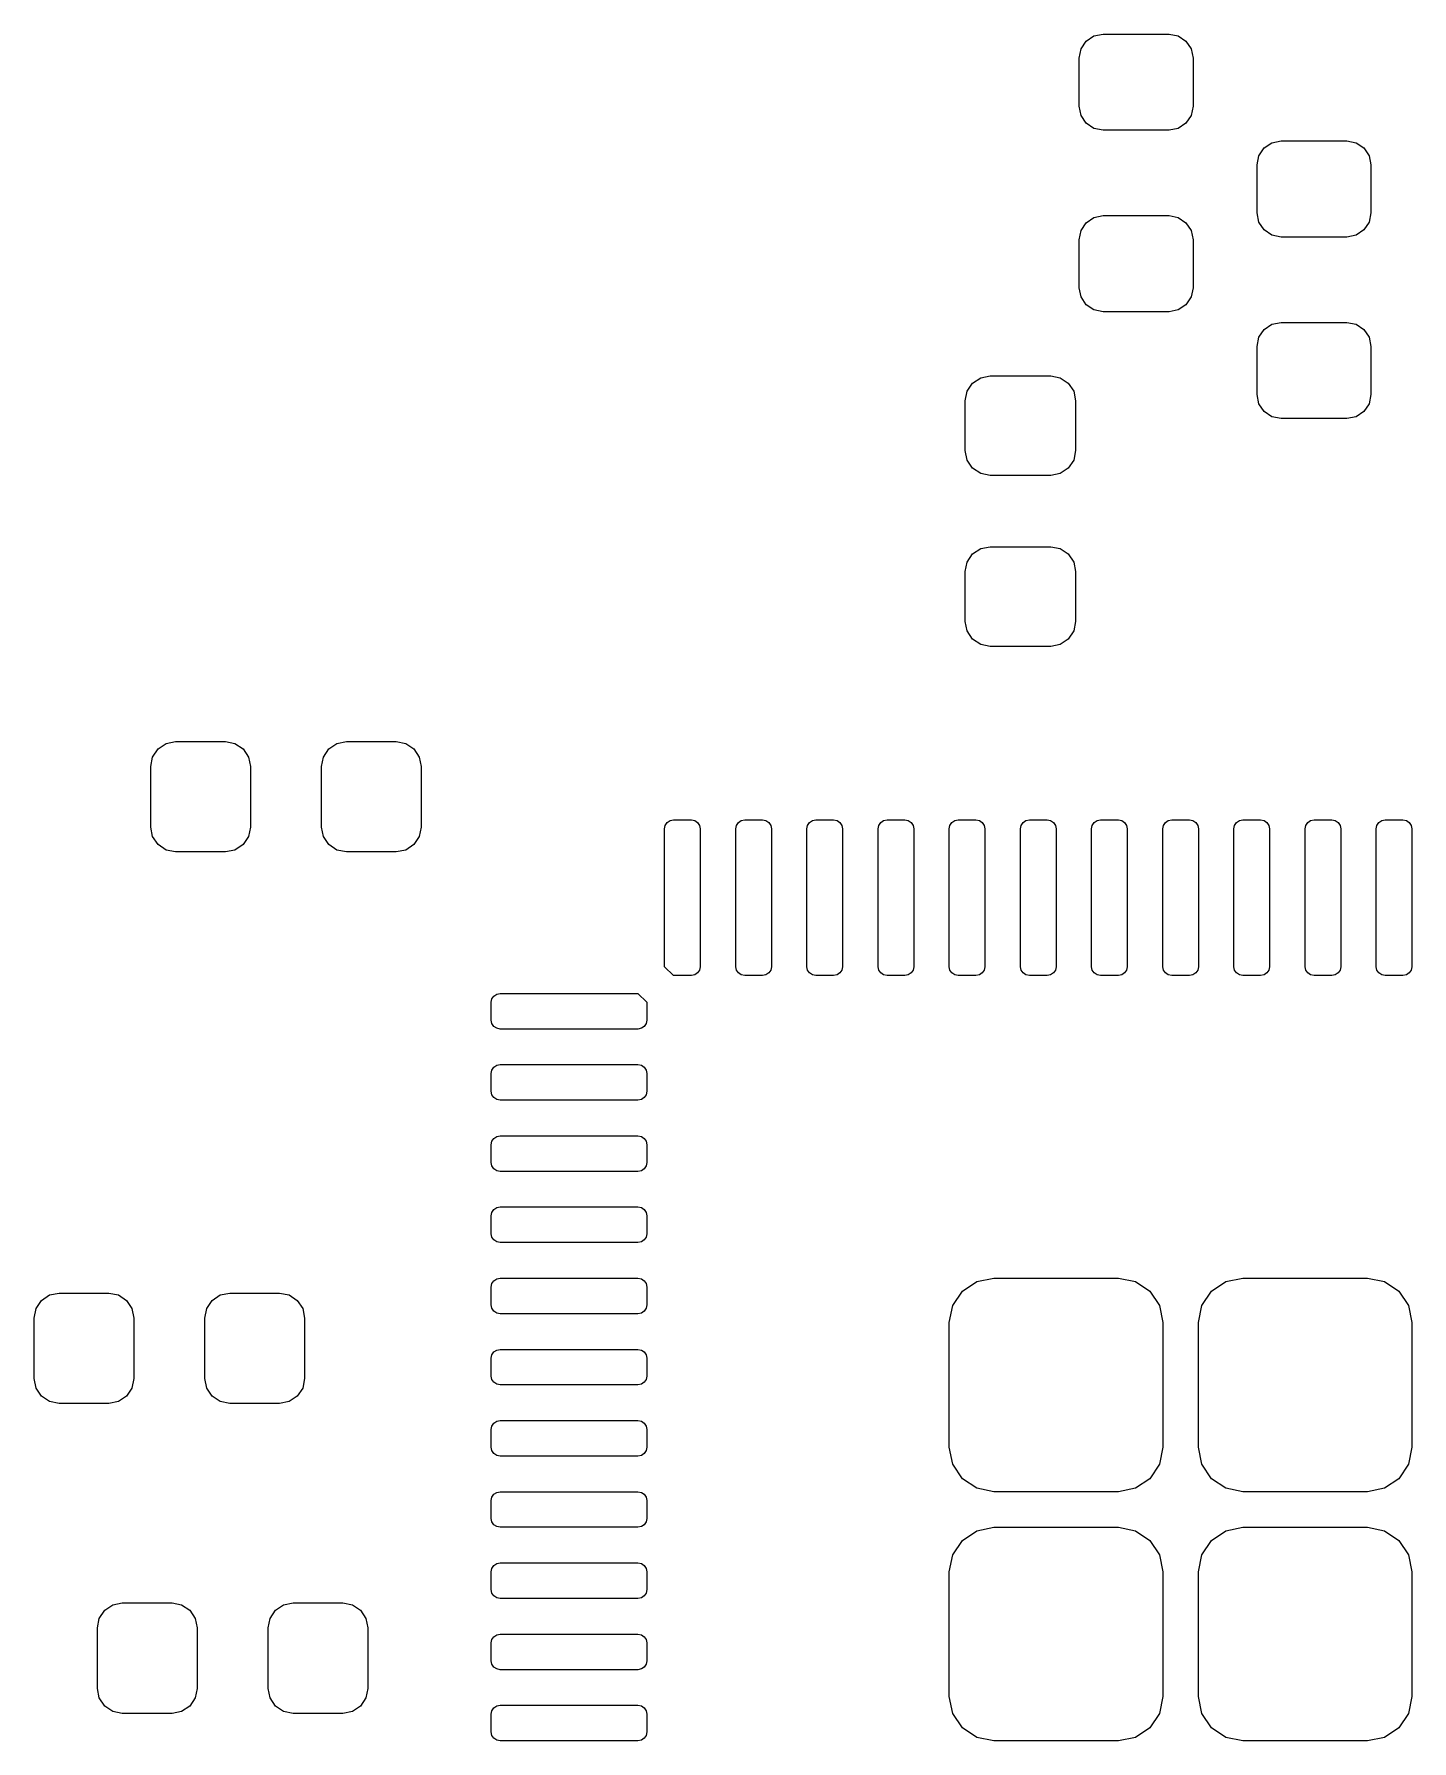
# Model space of a CAD drawing. Header units: inches. Extents: x 5.12 to 5.94, y -4.12 to -1.81.
# Drawn here: x 5.3814 to 5.6863, y -2.9949 to -2.6173 of the extents above; entities that cross this region are included whole.
import ezdxf

# ---------------------------------------------------------------- set-up
doc = ezdxf.new("R2010")
doc.units = ezdxf.units.IN
doc.header["$MEASUREMENT"] = 0
doc.layers.add('F.Paste', color=253, linetype='CONTINUOUS', true_color=0xb4a09a)

msp = doc.modelspace()

# ---------------------------------------------------------------- linework, layer by layer
at = {"layer": 'F.Paste', "linetype": 'CONTINUOUS'}
for p, q in [((5.61305, -2.62056), (5.6142, -2.61884)), ((5.6142, -2.61884), (5.61592, -2.61769)), ((5.61592, -2.61769), (5.61796, -2.61728)), ((5.61796, -2.61728), (5.63253, -2.61728)), ((5.63253, -2.61728), (5.63456, -2.61769)), ((5.63456, -2.61769), (5.63628, -2.61884)), ((5.63628, -2.61884), (5.63744, -2.62056)), ((5.61264, -2.6226), (5.61305, -2.62056)), ((5.61264, -2.63323), (5.61264, -2.6226)), ((5.63744, -2.62056), (5.63784, -2.6226)), ((5.63784, -2.6226), (5.63784, -2.63323)), ((5.61305, -2.63526), (5.61264, -2.63323)), ((5.6142, -2.63699), (5.61305, -2.63526)), ((5.63744, -2.63526), (5.63628, -2.63699)), ((5.63784, -2.63323), (5.63744, -2.63526)), ((5.61592, -2.63814), (5.6142, -2.63699)), ((5.61796, -2.63854), (5.61592, -2.63814)), ((5.63253, -2.63854), (5.61796, -2.63854)), ((5.63456, -2.63814), (5.63253, -2.63854)), ((5.63628, -2.63699), (5.63456, -2.63814)), ((5.65242, -2.64419), (5.65357, -2.64246)), ((5.65357, -2.64246), (5.65529, -2.64131)), ((5.65529, -2.64131), (5.65733, -2.64091)), ((5.65733, -2.64091), (5.6719, -2.64091)), ((5.6719, -2.64091), (5.67393, -2.64131)), ((5.67393, -2.64131), (5.67565, -2.64246)), ((5.67565, -2.64246), (5.67681, -2.64419)), ((5.65201, -2.64622), (5.65242, -2.64419)), ((5.65201, -2.65685), (5.65201, -2.64622)), ((5.67681, -2.64419), (5.67721, -2.64622)), ((5.67721, -2.64622), (5.67721, -2.65685)), ((5.6142, -2.659), (5.61592, -2.65785)), ((5.61592, -2.65785), (5.61796, -2.65744)), ((5.61796, -2.65744), (5.63253, -2.65744)), ((5.63253, -2.65744), (5.63456, -2.65785)), ((5.63456, -2.65785), (5.63628, -2.659)), ((5.65242, -2.65888), (5.65201, -2.65685)), ((5.67721, -2.65685), (5.67681, -2.65888)), ((5.61264, -2.66276), (5.61305, -2.66072)), ((5.61305, -2.66072), (5.6142, -2.659)), ((5.63628, -2.659), (5.63744, -2.66072)), ((5.63744, -2.66072), (5.63784, -2.66276)), ((5.65357, -2.66061), (5.65242, -2.65888)), ((5.65529, -2.66176), (5.65357, -2.66061)), ((5.65733, -2.66217), (5.65529, -2.66176)), ((5.67393, -2.66176), (5.6719, -2.66217)), ((5.67565, -2.66061), (5.67393, -2.66176)), ((5.67681, -2.65888), (5.67565, -2.66061)), ((5.61264, -2.67339), (5.61264, -2.66276)), ((5.63784, -2.66276), (5.63784, -2.67339)), ((5.6719, -2.66217), (5.65733, -2.66217)), ((5.61305, -2.67542), (5.61264, -2.67339)), ((5.6142, -2.67714), (5.61305, -2.67542)), ((5.63744, -2.67542), (5.63628, -2.67714)), ((5.63784, -2.67339), (5.63744, -2.67542)), ((5.61592, -2.6783), (5.6142, -2.67714)), ((5.61796, -2.6787), (5.61592, -2.6783)), ((5.63253, -2.6787), (5.61796, -2.6787)), ((5.63456, -2.6783), (5.63253, -2.6787)), ((5.63628, -2.67714), (5.63456, -2.6783)), ((5.65201, -2.68638), (5.65242, -2.68434)), ((5.65242, -2.68434), (5.65357, -2.68262)), ((5.65357, -2.68262), (5.65529, -2.68147)), ((5.65529, -2.68147), (5.65733, -2.68106)), ((5.65733, -2.68106), (5.6719, -2.68106)), ((5.6719, -2.68106), (5.67393, -2.68147)), ((5.67393, -2.68147), (5.67565, -2.68262)), ((5.67565, -2.68262), (5.67681, -2.68434)), ((5.67681, -2.68434), (5.67721, -2.68638)), ((5.65201, -2.69701), (5.65201, -2.68638)), ((5.67721, -2.68638), (5.67721, -2.69701)), ((5.58787, -2.69628), (5.58906, -2.69449)), ((5.58906, -2.69449), (5.59085, -2.69329)), ((5.59085, -2.69329), (5.59296, -2.69287)), ((5.59296, -2.69287), (5.60634, -2.69287)), ((5.60634, -2.69287), (5.60845, -2.69329)), ((5.60845, -2.69329), (5.61024, -2.69449)), ((5.61024, -2.69449), (5.61144, -2.69628)), ((5.58745, -2.69839), (5.58787, -2.69628)), ((5.58745, -2.70941), (5.58745, -2.69839)), ((5.61144, -2.69628), (5.61186, -2.69839)), ((5.61186, -2.69839), (5.61186, -2.70941)), ((5.65242, -2.69904), (5.65201, -2.69701)), ((5.65357, -2.70077), (5.65242, -2.69904)), ((5.67681, -2.69904), (5.67565, -2.70077)), ((5.67721, -2.69701), (5.67681, -2.69904)), ((5.65529, -2.70192), (5.65357, -2.70077)), ((5.65733, -2.70232), (5.65529, -2.70192)), ((5.6719, -2.70232), (5.65733, -2.70232)), ((5.67393, -2.70192), (5.6719, -2.70232)), ((5.67565, -2.70077), (5.67393, -2.70192)), ((5.58787, -2.71152), (5.58745, -2.70941)), ((5.61186, -2.70941), (5.61144, -2.71152)), ((5.58906, -2.71331), (5.58787, -2.71152)), ((5.59085, -2.7145), (5.58906, -2.71331)), ((5.59296, -2.71492), (5.59085, -2.7145)), ((5.60845, -2.7145), (5.60634, -2.71492)), ((5.61024, -2.71331), (5.60845, -2.7145)), ((5.61144, -2.71152), (5.61024, -2.71331)), ((5.60634, -2.71492), (5.59296, -2.71492)), ((5.58787, -2.73407), (5.58906, -2.73228)), ((5.58906, -2.73228), (5.59085, -2.73109)), ((5.59085, -2.73109), (5.59296, -2.73067)), ((5.59296, -2.73067), (5.60634, -2.73067)), ((5.60634, -2.73067), (5.60845, -2.73109)), ((5.60845, -2.73109), (5.61024, -2.73228)), ((5.61024, -2.73228), (5.61144, -2.73407)), ((5.58745, -2.73618), (5.58787, -2.73407)), ((5.58745, -2.7472), (5.58745, -2.73618)), ((5.61144, -2.73407), (5.61186, -2.73618)), ((5.61186, -2.73618), (5.61186, -2.7472)), ((5.58787, -2.74931), (5.58745, -2.7472)), ((5.61186, -2.7472), (5.61144, -2.74931)), ((5.58906, -2.7511), (5.58787, -2.74931)), ((5.59085, -2.7523), (5.58906, -2.7511)), ((5.59296, -2.75272), (5.59085, -2.7523)), ((5.60845, -2.7523), (5.60634, -2.75272)), ((5.61024, -2.7511), (5.60845, -2.7523)), ((5.61144, -2.74931), (5.61024, -2.7511)), ((5.60634, -2.75272), (5.59296, -2.75272)), ((5.4088, -2.77541), (5.41058, -2.77421)), ((5.41058, -2.77421), (5.41269, -2.7738)), ((5.41269, -2.7738), (5.42372, -2.7738)), ((5.42372, -2.7738), (5.42583, -2.77421)), ((5.42583, -2.77421), (5.42761, -2.77541)), ((5.44659, -2.77541), (5.44838, -2.77421)), ((5.44838, -2.77421), (5.45049, -2.7738)), ((5.45049, -2.7738), (5.46151, -2.7738)), ((5.46151, -2.7738), (5.46362, -2.77421)), ((5.46362, -2.77421), (5.46541, -2.77541)), ((5.40718, -2.77931), (5.4076, -2.7772)), ((5.4076, -2.7772), (5.4088, -2.77541)), ((5.42761, -2.77541), (5.42881, -2.7772)), ((5.42881, -2.7772), (5.42923, -2.77931)), ((5.44498, -2.77931), (5.4454, -2.7772)), ((5.4454, -2.7772), (5.44659, -2.77541)), ((5.46541, -2.77541), (5.4666, -2.7772)), ((5.4666, -2.7772), (5.46702, -2.77931)), ((5.40718, -2.79269), (5.40718, -2.77931)), ((5.42923, -2.77931), (5.42923, -2.79269)), ((5.44498, -2.79269), (5.44498, -2.77931)), ((5.46702, -2.77931), (5.46702, -2.79269)), ((5.4076, -2.7948), (5.40718, -2.79269)), ((5.42923, -2.79269), (5.42881, -2.7948)), ((5.4454, -2.7948), (5.44498, -2.79269)), ((5.46702, -2.79269), (5.4666, -2.7948)), ((5.52091, -2.79308), (5.52106, -2.79233)), ((5.52091, -2.82359), (5.52091, -2.79308)), ((5.52106, -2.79233), (5.52149, -2.79169)), ((5.52149, -2.79169), (5.52213, -2.79126)), ((5.52213, -2.79126), (5.52288, -2.79111)), ((5.52288, -2.79111), (5.52682, -2.79111)), ((5.52682, -2.79111), (5.52757, -2.79126)), ((5.52757, -2.79126), (5.52821, -2.79169)), ((5.52821, -2.79169), (5.52864, -2.79233)), ((5.52864, -2.79233), (5.52879, -2.79308)), ((5.52879, -2.79308), (5.52879, -2.82359)), ((5.53666, -2.79308), (5.53681, -2.79233)), ((5.53666, -2.82359), (5.53666, -2.79308)), ((5.53681, -2.79233), (5.53724, -2.79169)), ((5.53724, -2.79169), (5.53787, -2.79126)), ((5.53787, -2.79126), (5.53863, -2.79111)), ((5.53863, -2.79111), (5.54256, -2.79111)), ((5.54256, -2.79111), (5.54332, -2.79126)), ((5.54332, -2.79126), (5.54396, -2.79169)), ((5.54396, -2.79169), (5.54438, -2.79233)), ((5.54438, -2.79233), (5.54453, -2.79308)), ((5.54453, -2.79308), (5.54453, -2.82359)), ((5.55241, -2.79308), (5.55256, -2.79233)), ((5.55241, -2.82359), (5.55241, -2.79308)), ((5.55256, -2.79233), (5.55298, -2.79169)), ((5.55298, -2.79169), (5.55362, -2.79126)), ((5.55362, -2.79126), (5.55438, -2.79111)), ((5.55438, -2.79111), (5.55831, -2.79111)), ((5.55831, -2.79111), (5.55907, -2.79126)), ((5.55907, -2.79126), (5.5597, -2.79169)), ((5.5597, -2.79169), (5.56013, -2.79233)), ((5.56013, -2.79233), (5.56028, -2.79308)), ((5.56028, -2.79308), (5.56028, -2.82359)), ((5.56816, -2.79308), (5.56831, -2.79233)), ((5.56816, -2.82359), (5.56816, -2.79308)), ((5.56831, -2.79233), (5.56873, -2.79169)), ((5.56873, -2.79169), (5.56937, -2.79126)), ((5.56937, -2.79126), (5.57012, -2.79111)), ((5.57012, -2.79111), (5.57406, -2.79111)), ((5.57406, -2.79111), (5.57481, -2.79126)), ((5.57481, -2.79126), (5.57545, -2.79169)), ((5.57545, -2.79169), (5.57588, -2.79233)), ((5.57588, -2.79233), (5.57603, -2.79308)), ((5.57603, -2.79308), (5.57603, -2.82359)), ((5.5839, -2.79308), (5.58405, -2.79233)), ((5.5839, -2.82359), (5.5839, -2.79308)), ((5.58405, -2.79233), (5.58448, -2.79169)), ((5.58448, -2.79169), (5.58512, -2.79126)), ((5.58512, -2.79126), (5.58587, -2.79111)), ((5.58587, -2.79111), (5.58981, -2.79111)), ((5.58981, -2.79111), (5.59056, -2.79126)), ((5.59056, -2.79126), (5.5912, -2.79169)), ((5.5912, -2.79169), (5.59163, -2.79233)), ((5.59163, -2.79233), (5.59178, -2.79308)), ((5.59178, -2.79308), (5.59178, -2.82359)), ((5.59965, -2.79308), (5.5998, -2.79233)), ((5.59965, -2.82359), (5.59965, -2.79308)), ((5.5998, -2.79233), (5.60023, -2.79169)), ((5.60023, -2.79169), (5.60087, -2.79126)), ((5.60087, -2.79126), (5.60162, -2.79111)), ((5.60162, -2.79111), (5.60556, -2.79111)), ((5.60556, -2.79111), (5.60631, -2.79126)), ((5.60631, -2.79126), (5.60695, -2.79169)), ((5.60695, -2.79169), (5.60738, -2.79233)), ((5.60738, -2.79233), (5.60753, -2.79308)), ((5.60753, -2.79308), (5.60753, -2.82359)), ((5.6154, -2.79308), (5.61555, -2.79233)), ((5.6154, -2.82359), (5.6154, -2.79308)), ((5.61555, -2.79233), (5.61598, -2.79169)), ((5.61598, -2.79169), (5.61661, -2.79126)), ((5.61661, -2.79126), (5.61737, -2.79111)), ((5.61737, -2.79111), (5.62131, -2.79111)), ((5.62131, -2.79111), (5.62206, -2.79126)), ((5.62206, -2.79126), (5.6227, -2.79169)), ((5.6227, -2.79169), (5.62312, -2.79233)), ((5.62312, -2.79233), (5.62327, -2.79308)), ((5.62327, -2.79308), (5.62327, -2.82359)), ((5.63115, -2.79308), (5.6313, -2.79233)), ((5.63115, -2.82359), (5.63115, -2.79308)), ((5.6313, -2.79233), (5.63172, -2.79169)), ((5.63172, -2.79169), (5.63236, -2.79126)), ((5.63236, -2.79126), (5.63312, -2.79111)), ((5.63312, -2.79111), (5.63705, -2.79111)), ((5.63705, -2.79111), (5.63781, -2.79126)), ((5.63781, -2.79126), (5.63845, -2.79169)), ((5.63845, -2.79169), (5.63887, -2.79233)), ((5.63887, -2.79233), (5.63902, -2.79308)), ((5.63902, -2.79308), (5.63902, -2.82359)), ((5.6469, -2.79308), (5.64705, -2.79233)), ((5.6469, -2.82359), (5.6469, -2.79308)), ((5.64705, -2.79233), (5.64747, -2.79169)), ((5.64747, -2.79169), (5.64811, -2.79126)), ((5.64811, -2.79126), (5.64886, -2.79111)), ((5.64886, -2.79111), (5.6528, -2.79111)), ((5.6528, -2.79111), (5.65355, -2.79126)), ((5.65355, -2.79126), (5.65419, -2.79169)), ((5.65419, -2.79169), (5.65462, -2.79233)), ((5.65462, -2.79233), (5.65477, -2.79308)), ((5.65477, -2.79308), (5.65477, -2.82359)), ((5.66264, -2.79308), (5.66279, -2.79233)), ((5.66264, -2.82359), (5.66264, -2.79308)), ((5.66279, -2.79233), (5.66322, -2.79169)), ((5.66322, -2.79169), (5.66386, -2.79126)), ((5.66386, -2.79126), (5.66461, -2.79111)), ((5.66461, -2.79111), (5.66855, -2.79111)), ((5.66855, -2.79111), (5.6693, -2.79126)), ((5.6693, -2.79126), (5.66994, -2.79169)), ((5.66994, -2.79169), (5.67037, -2.79233)), ((5.67037, -2.79233), (5.67052, -2.79308)), ((5.67052, -2.79308), (5.67052, -2.82359)), ((5.67839, -2.79308), (5.67854, -2.79233)), ((5.67839, -2.82359), (5.67839, -2.79308)), ((5.67854, -2.79233), (5.67897, -2.79169)), ((5.67897, -2.79169), (5.67961, -2.79126)), ((5.67961, -2.79126), (5.68036, -2.79111)), ((5.68036, -2.79111), (5.6843, -2.79111)), ((5.6843, -2.79111), (5.68505, -2.79126)), ((5.68505, -2.79126), (5.68569, -2.79169)), ((5.68569, -2.79169), (5.68612, -2.79233)), ((5.68612, -2.79233), (5.68627, -2.79308)), ((5.68627, -2.79308), (5.68627, -2.82359)), ((5.4088, -2.79659), (5.4076, -2.7948)), ((5.41058, -2.79779), (5.4088, -2.79659)), ((5.42761, -2.79659), (5.42583, -2.79779)), ((5.42881, -2.7948), (5.42761, -2.79659)), ((5.44659, -2.79659), (5.4454, -2.7948)), ((5.44838, -2.79779), (5.44659, -2.79659)), ((5.46541, -2.79659), (5.46362, -2.79779)), ((5.4666, -2.7948), (5.46541, -2.79659)), ((5.41269, -2.7982), (5.41058, -2.79779)), ((5.42372, -2.7982), (5.41269, -2.7982)), ((5.42583, -2.79779), (5.42372, -2.7982)), ((5.45049, -2.7982), (5.44838, -2.79779)), ((5.46151, -2.7982), (5.45049, -2.7982)), ((5.46362, -2.79779), (5.46151, -2.7982)), ((5.52288, -2.82556), (5.52091, -2.82359)), ((5.52879, -2.82359), (5.52864, -2.82434)), ((5.53681, -2.82434), (5.53666, -2.82359)), ((5.54453, -2.82359), (5.54438, -2.82434)), ((5.55256, -2.82434), (5.55241, -2.82359)), ((5.56028, -2.82359), (5.56013, -2.82434)), ((5.56831, -2.82434), (5.56816, -2.82359)), ((5.57603, -2.82359), (5.57588, -2.82434)), ((5.58405, -2.82434), (5.5839, -2.82359)), ((5.59178, -2.82359), (5.59163, -2.82434)), ((5.5998, -2.82434), (5.59965, -2.82359)), ((5.60753, -2.82359), (5.60738, -2.82434)), ((5.61555, -2.82434), (5.6154, -2.82359)), ((5.62327, -2.82359), (5.62312, -2.82434)), ((5.6313, -2.82434), (5.63115, -2.82359)), ((5.63902, -2.82359), (5.63887, -2.82434)), ((5.64705, -2.82434), (5.6469, -2.82359)), ((5.65477, -2.82359), (5.65462, -2.82434)), ((5.66279, -2.82434), (5.66264, -2.82359)), ((5.67052, -2.82359), (5.67037, -2.82434)), ((5.67854, -2.82434), (5.67839, -2.82359)), ((5.68627, -2.82359), (5.68612, -2.82434)), ((5.52682, -2.82556), (5.52288, -2.82556)), ((5.52757, -2.82541), (5.52682, -2.82556)), ((5.52821, -2.82498), (5.52757, -2.82541)), ((5.52864, -2.82434), (5.52821, -2.82498)), ((5.53724, -2.82498), (5.53681, -2.82434)), ((5.53787, -2.82541), (5.53724, -2.82498)), ((5.53863, -2.82556), (5.53787, -2.82541)), ((5.54256, -2.82556), (5.53863, -2.82556)), ((5.54332, -2.82541), (5.54256, -2.82556)), ((5.54396, -2.82498), (5.54332, -2.82541)), ((5.54438, -2.82434), (5.54396, -2.82498)), ((5.55298, -2.82498), (5.55256, -2.82434)), ((5.55362, -2.82541), (5.55298, -2.82498)), ((5.55438, -2.82556), (5.55362, -2.82541)), ((5.55831, -2.82556), (5.55438, -2.82556)), ((5.55907, -2.82541), (5.55831, -2.82556)), ((5.5597, -2.82498), (5.55907, -2.82541)), ((5.56013, -2.82434), (5.5597, -2.82498)), ((5.56873, -2.82498), (5.56831, -2.82434)), ((5.56937, -2.82541), (5.56873, -2.82498)), ((5.57012, -2.82556), (5.56937, -2.82541)), ((5.57406, -2.82556), (5.57012, -2.82556)), ((5.57481, -2.82541), (5.57406, -2.82556)), ((5.57545, -2.82498), (5.57481, -2.82541)), ((5.57588, -2.82434), (5.57545, -2.82498)), ((5.58448, -2.82498), (5.58405, -2.82434)), ((5.58512, -2.82541), (5.58448, -2.82498)), ((5.58587, -2.82556), (5.58512, -2.82541)), ((5.58981, -2.82556), (5.58587, -2.82556)), ((5.59056, -2.82541), (5.58981, -2.82556)), ((5.5912, -2.82498), (5.59056, -2.82541)), ((5.59163, -2.82434), (5.5912, -2.82498)), ((5.60023, -2.82498), (5.5998, -2.82434)), ((5.60087, -2.82541), (5.60023, -2.82498)), ((5.60162, -2.82556), (5.60087, -2.82541)), ((5.60556, -2.82556), (5.60162, -2.82556)), ((5.60631, -2.82541), (5.60556, -2.82556)), ((5.60695, -2.82498), (5.60631, -2.82541)), ((5.60738, -2.82434), (5.60695, -2.82498)), ((5.61598, -2.82498), (5.61555, -2.82434)), ((5.61661, -2.82541), (5.61598, -2.82498)), ((5.61737, -2.82556), (5.61661, -2.82541)), ((5.62131, -2.82556), (5.61737, -2.82556)), ((5.62206, -2.82541), (5.62131, -2.82556)), ((5.6227, -2.82498), (5.62206, -2.82541)), ((5.62312, -2.82434), (5.6227, -2.82498)), ((5.63172, -2.82498), (5.6313, -2.82434)), ((5.63236, -2.82541), (5.63172, -2.82498)), ((5.63312, -2.82556), (5.63236, -2.82541)), ((5.63705, -2.82556), (5.63312, -2.82556)), ((5.63781, -2.82541), (5.63705, -2.82556)), ((5.63845, -2.82498), (5.63781, -2.82541)), ((5.63887, -2.82434), (5.63845, -2.82498)), ((5.64747, -2.82498), (5.64705, -2.82434)), ((5.64811, -2.82541), (5.64747, -2.82498)), ((5.64886, -2.82556), (5.64811, -2.82541)), ((5.6528, -2.82556), (5.64886, -2.82556)), ((5.65355, -2.82541), (5.6528, -2.82556)), ((5.65419, -2.82498), (5.65355, -2.82541)), ((5.65462, -2.82434), (5.65419, -2.82498)), ((5.66322, -2.82498), (5.66279, -2.82434)), ((5.66386, -2.82541), (5.66322, -2.82498)), ((5.66461, -2.82556), (5.66386, -2.82541)), ((5.66855, -2.82556), (5.66461, -2.82556)), ((5.6693, -2.82541), (5.66855, -2.82556)), ((5.66994, -2.82498), (5.6693, -2.82541)), ((5.67037, -2.82434), (5.66994, -2.82498)), ((5.67897, -2.82498), (5.67854, -2.82434)), ((5.67961, -2.82541), (5.67897, -2.82498)), ((5.68036, -2.82556), (5.67961, -2.82541)), ((5.6843, -2.82556), (5.68036, -2.82556)), ((5.68505, -2.82541), (5.6843, -2.82556)), ((5.68569, -2.82498), (5.68505, -2.82541)), ((5.68612, -2.82434), (5.68569, -2.82498)), ((5.48253, -2.83146), (5.48268, -2.83071)), ((5.48253, -2.8354), (5.48253, -2.83146)), ((5.48268, -2.83071), (5.4831, -2.83007)), ((5.4831, -2.83007), (5.48374, -2.82965)), ((5.48374, -2.82965), (5.48449, -2.8295)), ((5.48449, -2.8295), (5.51501, -2.8295)), ((5.51501, -2.8295), (5.51697, -2.83146)), ((5.51697, -2.83146), (5.51697, -2.8354)), ((5.48268, -2.83615), (5.48253, -2.8354)), ((5.51697, -2.8354), (5.51682, -2.83615)), ((5.4831, -2.83679), (5.48268, -2.83615)), ((5.48374, -2.83722), (5.4831, -2.83679)), ((5.48449, -2.83737), (5.48374, -2.83722)), ((5.51501, -2.83737), (5.48449, -2.83737)), ((5.51576, -2.83722), (5.51501, -2.83737)), ((5.5164, -2.83679), (5.51576, -2.83722)), ((5.51682, -2.83615), (5.5164, -2.83679)), ((5.48253, -2.84721), (5.48268, -2.84646)), ((5.48268, -2.84646), (5.4831, -2.84582)), ((5.4831, -2.84582), (5.48374, -2.84539)), ((5.48374, -2.84539), (5.48449, -2.84524)), ((5.48449, -2.84524), (5.51501, -2.84524)), ((5.51501, -2.84524), (5.51576, -2.84539)), ((5.51576, -2.84539), (5.5164, -2.84582)), ((5.5164, -2.84582), (5.51682, -2.84646)), ((5.51682, -2.84646), (5.51697, -2.84721)), ((5.48253, -2.85115), (5.48253, -2.84721)), ((5.51697, -2.84721), (5.51697, -2.85115)), ((5.48268, -2.8519), (5.48253, -2.85115)), ((5.4831, -2.85254), (5.48268, -2.8519)), ((5.48374, -2.85297), (5.4831, -2.85254)), ((5.48449, -2.85312), (5.48374, -2.85297)), ((5.51501, -2.85312), (5.48449, -2.85312)), ((5.51576, -2.85297), (5.51501, -2.85312)), ((5.5164, -2.85254), (5.51576, -2.85297)), ((5.51682, -2.8519), (5.5164, -2.85254)), ((5.51697, -2.85115), (5.51682, -2.8519)), ((5.48268, -2.86221), (5.4831, -2.86157)), ((5.4831, -2.86157), (5.48374, -2.86114)), ((5.48374, -2.86114), (5.48449, -2.86099)), ((5.48449, -2.86099), (5.51501, -2.86099)), ((5.51501, -2.86099), (5.51576, -2.86114)), ((5.51576, -2.86114), (5.5164, -2.86157)), ((5.5164, -2.86157), (5.51682, -2.86221)), ((5.48253, -2.86296), (5.48268, -2.86221)), ((5.48253, -2.8669), (5.48253, -2.86296)), ((5.51682, -2.86221), (5.51697, -2.86296)), ((5.51697, -2.86296), (5.51697, -2.8669)), ((5.48268, -2.86765), (5.48253, -2.8669)), ((5.4831, -2.86829), (5.48268, -2.86765)), ((5.48374, -2.86872), (5.4831, -2.86829)), ((5.48449, -2.86887), (5.48374, -2.86872)), ((5.51501, -2.86887), (5.48449, -2.86887)), ((5.51576, -2.86872), (5.51501, -2.86887)), ((5.5164, -2.86829), (5.51576, -2.86872)), ((5.51682, -2.86765), (5.5164, -2.86829)), ((5.51697, -2.8669), (5.51682, -2.86765)), ((5.4831, -2.87732), (5.48374, -2.87689)), ((5.48374, -2.87689), (5.48449, -2.87674)), ((5.48449, -2.87674), (5.51501, -2.87674)), ((5.51501, -2.87674), (5.51576, -2.87689)), ((5.51576, -2.87689), (5.5164, -2.87732)), ((5.48253, -2.87871), (5.48268, -2.87796)), ((5.48253, -2.88265), (5.48253, -2.87871)), ((5.48268, -2.87796), (5.4831, -2.87732)), ((5.5164, -2.87732), (5.51682, -2.87796)), ((5.51682, -2.87796), (5.51697, -2.87871)), ((5.51697, -2.87871), (5.51697, -2.88265)), ((5.48268, -2.8834), (5.48253, -2.88265)), ((5.4831, -2.88404), (5.48268, -2.8834)), ((5.48374, -2.88446), (5.4831, -2.88404)), ((5.48449, -2.88461), (5.48374, -2.88446)), ((5.51576, -2.88446), (5.51501, -2.88461)), ((5.5164, -2.88404), (5.51576, -2.88446)), ((5.51682, -2.8834), (5.5164, -2.88404)), ((5.51697, -2.88265), (5.51682, -2.8834)), ((5.51501, -2.88461), (5.48449, -2.88461)), ((5.38479, -2.89621), (5.3869, -2.8958)), ((5.3869, -2.8958), (5.39792, -2.8958)), ((5.39792, -2.8958), (5.40003, -2.89621)), ((5.42258, -2.89621), (5.42469, -2.8958)), ((5.42469, -2.8958), (5.43571, -2.8958)), ((5.43571, -2.8958), (5.43782, -2.89621)), ((5.48253, -2.89446), (5.48268, -2.8937)), ((5.48253, -2.89839), (5.48253, -2.89446)), ((5.48268, -2.8937), (5.4831, -2.89306)), ((5.4831, -2.89306), (5.48374, -2.89264)), ((5.48374, -2.89264), (5.48449, -2.89249)), ((5.48449, -2.89249), (5.51501, -2.89249)), ((5.51501, -2.89249), (5.51576, -2.89264)), ((5.51576, -2.89264), (5.5164, -2.89306)), ((5.5164, -2.89306), (5.51682, -2.8937)), ((5.51682, -2.8937), (5.51697, -2.89446)), ((5.51697, -2.89446), (5.51697, -2.89839)), ((5.58465, -2.89856), (5.58679, -2.89537)), ((5.58679, -2.89537), (5.58998, -2.89324)), ((5.58998, -2.89324), (5.59375, -2.89249)), ((5.59375, -2.89249), (5.62131, -2.89249)), ((5.62131, -2.89249), (5.62507, -2.89324)), ((5.62507, -2.89324), (5.62826, -2.89537)), ((5.62826, -2.89537), (5.6304, -2.89856)), ((5.63977, -2.89856), (5.6419, -2.89537)), ((5.6419, -2.89537), (5.6451, -2.89324)), ((5.6451, -2.89324), (5.64886, -2.89249)), ((5.64886, -2.89249), (5.67642, -2.89249)), ((5.67642, -2.89249), (5.68019, -2.89324)), ((5.68019, -2.89324), (5.68338, -2.89537)), ((5.68338, -2.89537), (5.68552, -2.89856)), ((5.38138, -2.90131), (5.3818, -2.8992)), ((5.3818, -2.8992), (5.383, -2.89741)), ((5.383, -2.89741), (5.38479, -2.89621)), ((5.40003, -2.89621), (5.40182, -2.89741)), ((5.40182, -2.89741), (5.40301, -2.8992)), ((5.40301, -2.8992), (5.40343, -2.90131)), ((5.41918, -2.90131), (5.4196, -2.8992)), ((5.4196, -2.8992), (5.42079, -2.89741)), ((5.42079, -2.89741), (5.42258, -2.89621)), ((5.43782, -2.89621), (5.43961, -2.89741)), ((5.43961, -2.89741), (5.44081, -2.8992)), ((5.44081, -2.8992), (5.44123, -2.90131)), ((5.48268, -2.89915), (5.48253, -2.89839)), ((5.4831, -2.89979), (5.48268, -2.89915)), ((5.51682, -2.89915), (5.5164, -2.89979)), ((5.51697, -2.89839), (5.51682, -2.89915)), ((5.5839, -2.90233), (5.58465, -2.89856)), ((5.6304, -2.89856), (5.63115, -2.90233)), ((5.63902, -2.90233), (5.63977, -2.89856)), ((5.68552, -2.89856), (5.68627, -2.90233)), ((5.38138, -2.91469), (5.38138, -2.90131)), ((5.40343, -2.90131), (5.40343, -2.91469)), ((5.41918, -2.91469), (5.41918, -2.90131)), ((5.44123, -2.90131), (5.44123, -2.91469)), ((5.48374, -2.90021), (5.4831, -2.89979)), ((5.48449, -2.90036), (5.48374, -2.90021)), ((5.51501, -2.90036), (5.48449, -2.90036)), ((5.51576, -2.90021), (5.51501, -2.90036)), ((5.5164, -2.89979), (5.51576, -2.90021)), ((5.5839, -2.92989), (5.5839, -2.90233)), ((5.63115, -2.90233), (5.63115, -2.92989)), ((5.63902, -2.92989), (5.63902, -2.90233)), ((5.68627, -2.90233), (5.68627, -2.92989)), ((5.48253, -2.9102), (5.48268, -2.90945)), ((5.48253, -2.91414), (5.48253, -2.9102)), ((5.48268, -2.90945), (5.4831, -2.90881)), ((5.4831, -2.90881), (5.48374, -2.90839)), ((5.48374, -2.90839), (5.48449, -2.90824)), ((5.48449, -2.90824), (5.51501, -2.90824)), ((5.51501, -2.90824), (5.51576, -2.90839)), ((5.51576, -2.90839), (5.5164, -2.90881)), ((5.5164, -2.90881), (5.51682, -2.90945)), ((5.51682, -2.90945), (5.51697, -2.9102)), ((5.51697, -2.9102), (5.51697, -2.91414)), ((5.3818, -2.9168), (5.38138, -2.91469)), ((5.40343, -2.91469), (5.40301, -2.9168)), ((5.4196, -2.9168), (5.41918, -2.91469)), ((5.44123, -2.91469), (5.44081, -2.9168)), ((5.48268, -2.9149), (5.48253, -2.91414)), ((5.51697, -2.91414), (5.51682, -2.9149)), ((5.383, -2.91859), (5.3818, -2.9168)), ((5.38479, -2.91979), (5.383, -2.91859)), ((5.40182, -2.91859), (5.40003, -2.91979)), ((5.40301, -2.9168), (5.40182, -2.91859)), ((5.42079, -2.91859), (5.4196, -2.9168)), ((5.42258, -2.91979), (5.42079, -2.91859)), ((5.43961, -2.91859), (5.43782, -2.91979)), ((5.44081, -2.9168), (5.43961, -2.91859)), ((5.4831, -2.91553), (5.48268, -2.9149)), ((5.48374, -2.91596), (5.4831, -2.91553)), ((5.48449, -2.91611), (5.48374, -2.91596)), ((5.51501, -2.91611), (5.48449, -2.91611)), ((5.51576, -2.91596), (5.51501, -2.91611)), ((5.5164, -2.91553), (5.51576, -2.91596)), ((5.51682, -2.9149), (5.5164, -2.91553)), ((5.3869, -2.9202), (5.38479, -2.91979)), ((5.39792, -2.9202), (5.3869, -2.9202)), ((5.40003, -2.91979), (5.39792, -2.9202)), ((5.42469, -2.9202), (5.42258, -2.91979)), ((5.43571, -2.9202), (5.42469, -2.9202)), ((5.43782, -2.91979), (5.43571, -2.9202)), ((5.48253, -2.92595), (5.48268, -2.9252)), ((5.48253, -2.92989), (5.48253, -2.92595)), ((5.48268, -2.9252), (5.4831, -2.92456)), ((5.4831, -2.92456), (5.48374, -2.92413)), ((5.48374, -2.92413), (5.48449, -2.92398)), ((5.48449, -2.92398), (5.51501, -2.92398)), ((5.51501, -2.92398), (5.51576, -2.92413)), ((5.51576, -2.92413), (5.5164, -2.92456)), ((5.5164, -2.92456), (5.51682, -2.9252)), ((5.51682, -2.9252), (5.51697, -2.92595)), ((5.51697, -2.92595), (5.51697, -2.92989)), ((5.48268, -2.93064), (5.48253, -2.92989)), ((5.51697, -2.92989), (5.51682, -2.93064)), ((5.58465, -2.93366), (5.5839, -2.92989)), ((5.63115, -2.92989), (5.6304, -2.93366)), ((5.63977, -2.93366), (5.63902, -2.92989)), ((5.68627, -2.92989), (5.68552, -2.93366)), ((5.4831, -2.93128), (5.48268, -2.93064)), ((5.48374, -2.93171), (5.4831, -2.93128)), ((5.48449, -2.93186), (5.48374, -2.93171)), ((5.51501, -2.93186), (5.48449, -2.93186)), ((5.51576, -2.93171), (5.51501, -2.93186)), ((5.5164, -2.93128), (5.51576, -2.93171)), ((5.51682, -2.93064), (5.5164, -2.93128)), ((5.58679, -2.93685), (5.58465, -2.93366)), ((5.6304, -2.93366), (5.62826, -2.93685)), ((5.6419, -2.93685), (5.63977, -2.93366)), ((5.68552, -2.93366), (5.68338, -2.93685)), ((5.58998, -2.93898), (5.58679, -2.93685)), ((5.62826, -2.93685), (5.62507, -2.93898)), ((5.6451, -2.93898), (5.6419, -2.93685)), ((5.68338, -2.93685), (5.68019, -2.93898)), ((5.48253, -2.9417), (5.48268, -2.94095)), ((5.48268, -2.94095), (5.4831, -2.94031)), ((5.4831, -2.94031), (5.48374, -2.93988)), ((5.48374, -2.93988), (5.48449, -2.93973)), ((5.48449, -2.93973), (5.51501, -2.93973)), ((5.51501, -2.93973), (5.51576, -2.93988)), ((5.51576, -2.93988), (5.5164, -2.94031)), ((5.5164, -2.94031), (5.51682, -2.94095)), ((5.51682, -2.94095), (5.51697, -2.9417)), ((5.59375, -2.93973), (5.58998, -2.93898)), ((5.62131, -2.93973), (5.59375, -2.93973)), ((5.62507, -2.93898), (5.62131, -2.93973)), ((5.64886, -2.93973), (5.6451, -2.93898)), ((5.67642, -2.93973), (5.64886, -2.93973)), ((5.68019, -2.93898), (5.67642, -2.93973)), ((5.48253, -2.94564), (5.48253, -2.9417)), ((5.51697, -2.9417), (5.51697, -2.94564)), ((5.48268, -2.94639), (5.48253, -2.94564)), ((5.4831, -2.94703), (5.48268, -2.94639)), ((5.48374, -2.94746), (5.4831, -2.94703)), ((5.48449, -2.94761), (5.48374, -2.94746)), ((5.51501, -2.94761), (5.48449, -2.94761)), ((5.51576, -2.94746), (5.51501, -2.94761)), ((5.5164, -2.94703), (5.51576, -2.94746)), ((5.51682, -2.94639), (5.5164, -2.94703)), ((5.51697, -2.94564), (5.51682, -2.94639)), ((5.58679, -2.95049), (5.58998, -2.94836)), ((5.58998, -2.94836), (5.59375, -2.94761)), ((5.59375, -2.94761), (5.62131, -2.94761)), ((5.62131, -2.94761), (5.62507, -2.94836)), ((5.62507, -2.94836), (5.62826, -2.95049)), ((5.6419, -2.95049), (5.6451, -2.94836)), ((5.6451, -2.94836), (5.64886, -2.94761)), ((5.64886, -2.94761), (5.67642, -2.94761)), ((5.67642, -2.94761), (5.68019, -2.94836)), ((5.68019, -2.94836), (5.68338, -2.95049)), ((5.58465, -2.95368), (5.58679, -2.95049)), ((5.62826, -2.95049), (5.6304, -2.95368)), ((5.63977, -2.95368), (5.6419, -2.95049)), ((5.68338, -2.95049), (5.68552, -2.95368)), ((5.48268, -2.9567), (5.4831, -2.95606)), ((5.4831, -2.95606), (5.48374, -2.95563)), ((5.48374, -2.95563), (5.48449, -2.95548)), ((5.48449, -2.95548), (5.51501, -2.95548)), ((5.51501, -2.95548), (5.51576, -2.95563)), ((5.51576, -2.95563), (5.5164, -2.95606)), ((5.5164, -2.95606), (5.51682, -2.9567)), ((5.5839, -2.95745), (5.58465, -2.95368)), ((5.6304, -2.95368), (5.63115, -2.95745)), ((5.63902, -2.95745), (5.63977, -2.95368)), ((5.68552, -2.95368), (5.68627, -2.95745)), ((5.48253, -2.95745), (5.48268, -2.9567)), ((5.48253, -2.96139), (5.48253, -2.95745)), ((5.51682, -2.9567), (5.51697, -2.95745)), ((5.51697, -2.95745), (5.51697, -2.96139)), ((5.5839, -2.98501), (5.5839, -2.95745)), ((5.63115, -2.95745), (5.63115, -2.98501)), ((5.63902, -2.98501), (5.63902, -2.95745)), ((5.68627, -2.95745), (5.68627, -2.98501)), ((5.48268, -2.96214), (5.48253, -2.96139)), ((5.4831, -2.96278), (5.48268, -2.96214)), ((5.48374, -2.9632), (5.4831, -2.96278)), ((5.48449, -2.96335), (5.48374, -2.9632)), ((5.51501, -2.96335), (5.48449, -2.96335)), ((5.51576, -2.9632), (5.51501, -2.96335)), ((5.5164, -2.96278), (5.51576, -2.9632)), ((5.51682, -2.96214), (5.5164, -2.96278)), ((5.51697, -2.96139), (5.51682, -2.96214)), ((5.3958, -2.96775), (5.397, -2.96596)), ((5.397, -2.96596), (5.39879, -2.96477)), ((5.39879, -2.96477), (5.4009, -2.96435)), ((5.4009, -2.96435), (5.41192, -2.96435)), ((5.41192, -2.96435), (5.41403, -2.96477)), ((5.41403, -2.96477), (5.41582, -2.96596)), ((5.41582, -2.96596), (5.41701, -2.96775)), ((5.4336, -2.96775), (5.43479, -2.96596)), ((5.43479, -2.96596), (5.43658, -2.96477)), ((5.43658, -2.96477), (5.43869, -2.96435)), ((5.43869, -2.96435), (5.44971, -2.96435)), ((5.44971, -2.96435), (5.45182, -2.96477)), ((5.45182, -2.96477), (5.45361, -2.96596)), ((5.45361, -2.96596), (5.45481, -2.96775)), ((5.39538, -2.96986), (5.3958, -2.96775)), ((5.39538, -2.98324), (5.39538, -2.96986)), ((5.41701, -2.96775), (5.41743, -2.96986)), ((5.41743, -2.96986), (5.41743, -2.98324)), ((5.43318, -2.96986), (5.4336, -2.96775)), ((5.43318, -2.98324), (5.43318, -2.96986)), ((5.45481, -2.96775), (5.45523, -2.96986)), ((5.45523, -2.96986), (5.45523, -2.98324)), ((5.4831, -2.9718), (5.48374, -2.97138)), ((5.48374, -2.97138), (5.48449, -2.97123)), ((5.48449, -2.97123), (5.51501, -2.97123)), ((5.51501, -2.97123), (5.51576, -2.97138)), ((5.51576, -2.97138), (5.5164, -2.9718)), ((5.48253, -2.9732), (5.48268, -2.97244)), ((5.48253, -2.97713), (5.48253, -2.9732)), ((5.48268, -2.97244), (5.4831, -2.9718)), ((5.5164, -2.9718), (5.51682, -2.97244)), ((5.51682, -2.97244), (5.51697, -2.9732)), ((5.51697, -2.9732), (5.51697, -2.97713)), ((5.48268, -2.97789), (5.48253, -2.97713)), ((5.4831, -2.97853), (5.48268, -2.97789)), ((5.48374, -2.97895), (5.4831, -2.97853)), ((5.48449, -2.9791), (5.48374, -2.97895)), ((5.51576, -2.97895), (5.51501, -2.9791)), ((5.5164, -2.97853), (5.51576, -2.97895)), ((5.51682, -2.97789), (5.5164, -2.97853)), ((5.51697, -2.97713), (5.51682, -2.97789)), ((5.51501, -2.9791), (5.48449, -2.9791)), ((5.3958, -2.98535), (5.39538, -2.98324)), ((5.397, -2.98714), (5.3958, -2.98535)), ((5.41701, -2.98535), (5.41582, -2.98714)), ((5.41743, -2.98324), (5.41701, -2.98535)), ((5.4336, -2.98535), (5.43318, -2.98324)), ((5.43479, -2.98714), (5.4336, -2.98535)), ((5.45481, -2.98535), (5.45361, -2.98714)), ((5.45523, -2.98324), (5.45481, -2.98535)), ((5.58465, -2.98877), (5.5839, -2.98501)), ((5.63115, -2.98501), (5.6304, -2.98877)), ((5.63977, -2.98877), (5.63902, -2.98501)), ((5.68627, -2.98501), (5.68552, -2.98877)), ((5.39879, -2.98834), (5.397, -2.98714)), ((5.4009, -2.98876), (5.39879, -2.98834)), ((5.41192, -2.98876), (5.4009, -2.98876)), ((5.41403, -2.98834), (5.41192, -2.98876)), ((5.41582, -2.98714), (5.41403, -2.98834)), ((5.43658, -2.98834), (5.43479, -2.98714)), ((5.43869, -2.98876), (5.43658, -2.98834)), ((5.44971, -2.98876), (5.43869, -2.98876)), ((5.45182, -2.98834), (5.44971, -2.98876)), ((5.45361, -2.98714), (5.45182, -2.98834)), ((5.48253, -2.98894), (5.48268, -2.98819)), ((5.48253, -2.99288), (5.48253, -2.98894)), ((5.48268, -2.98819), (5.4831, -2.98755)), ((5.4831, -2.98755), (5.48374, -2.98713)), ((5.48374, -2.98713), (5.48449, -2.98698)), ((5.48449, -2.98698), (5.51501, -2.98698)), ((5.51501, -2.98698), (5.51576, -2.98713)), ((5.51576, -2.98713), (5.5164, -2.98755)), ((5.5164, -2.98755), (5.51682, -2.98819)), ((5.51682, -2.98819), (5.51697, -2.98894)), ((5.51697, -2.98894), (5.51697, -2.99288)), ((5.58679, -2.99197), (5.58465, -2.98877)), ((5.6304, -2.98877), (5.62826, -2.99197)), ((5.6419, -2.99197), (5.63977, -2.98877)), ((5.68552, -2.98877), (5.68338, -2.99197)), ((5.48268, -2.99364), (5.48253, -2.99288)), ((5.4831, -2.99427), (5.48268, -2.99364)), ((5.51682, -2.99364), (5.5164, -2.99427)), ((5.51697, -2.99288), (5.51682, -2.99364)), ((5.58998, -2.9941), (5.58679, -2.99197)), ((5.59375, -2.99485), (5.58998, -2.9941)), ((5.62507, -2.9941), (5.62131, -2.99485)), ((5.62826, -2.99197), (5.62507, -2.9941)), ((5.6451, -2.9941), (5.6419, -2.99197)), ((5.64886, -2.99485), (5.6451, -2.9941)), ((5.68019, -2.9941), (5.67642, -2.99485)), ((5.68338, -2.99197), (5.68019, -2.9941)), ((5.48374, -2.9947), (5.4831, -2.99427)), ((5.48449, -2.99485), (5.48374, -2.9947)), ((5.51501, -2.99485), (5.48449, -2.99485)), ((5.51576, -2.9947), (5.51501, -2.99485)), ((5.5164, -2.99427), (5.51576, -2.9947)), ((5.62131, -2.99485), (5.59375, -2.99485)), ((5.67642, -2.99485), (5.64886, -2.99485))]:
    msp.add_line(p, q, dxfattribs=at)

doc.saveas('drawing.dxf')
